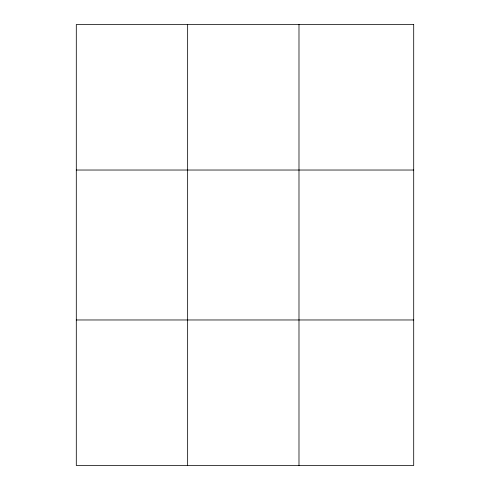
<?xml version="1.0" encoding="UTF-8"?>
<svg xmlns="http://www.w3.org/2000/svg" width="490" height="490" viewBox="0 0 490 490"><rect width="100%" height="100%" fill="white"/><g stroke="black" fill="none" stroke-linecap="round" stroke-linejoin="round"><path stroke-width="0.73" d="M187.646 465.5L187.646 24.5M298.986 465.5L298.986 24.5M76.299 170.03L413.701 170.03M76.299 319.97L413.701 319.97M413.701 24.5L413.701 465.5L76.299 465.5L76.299 24.5L413.701 24.5"/></g></svg>
